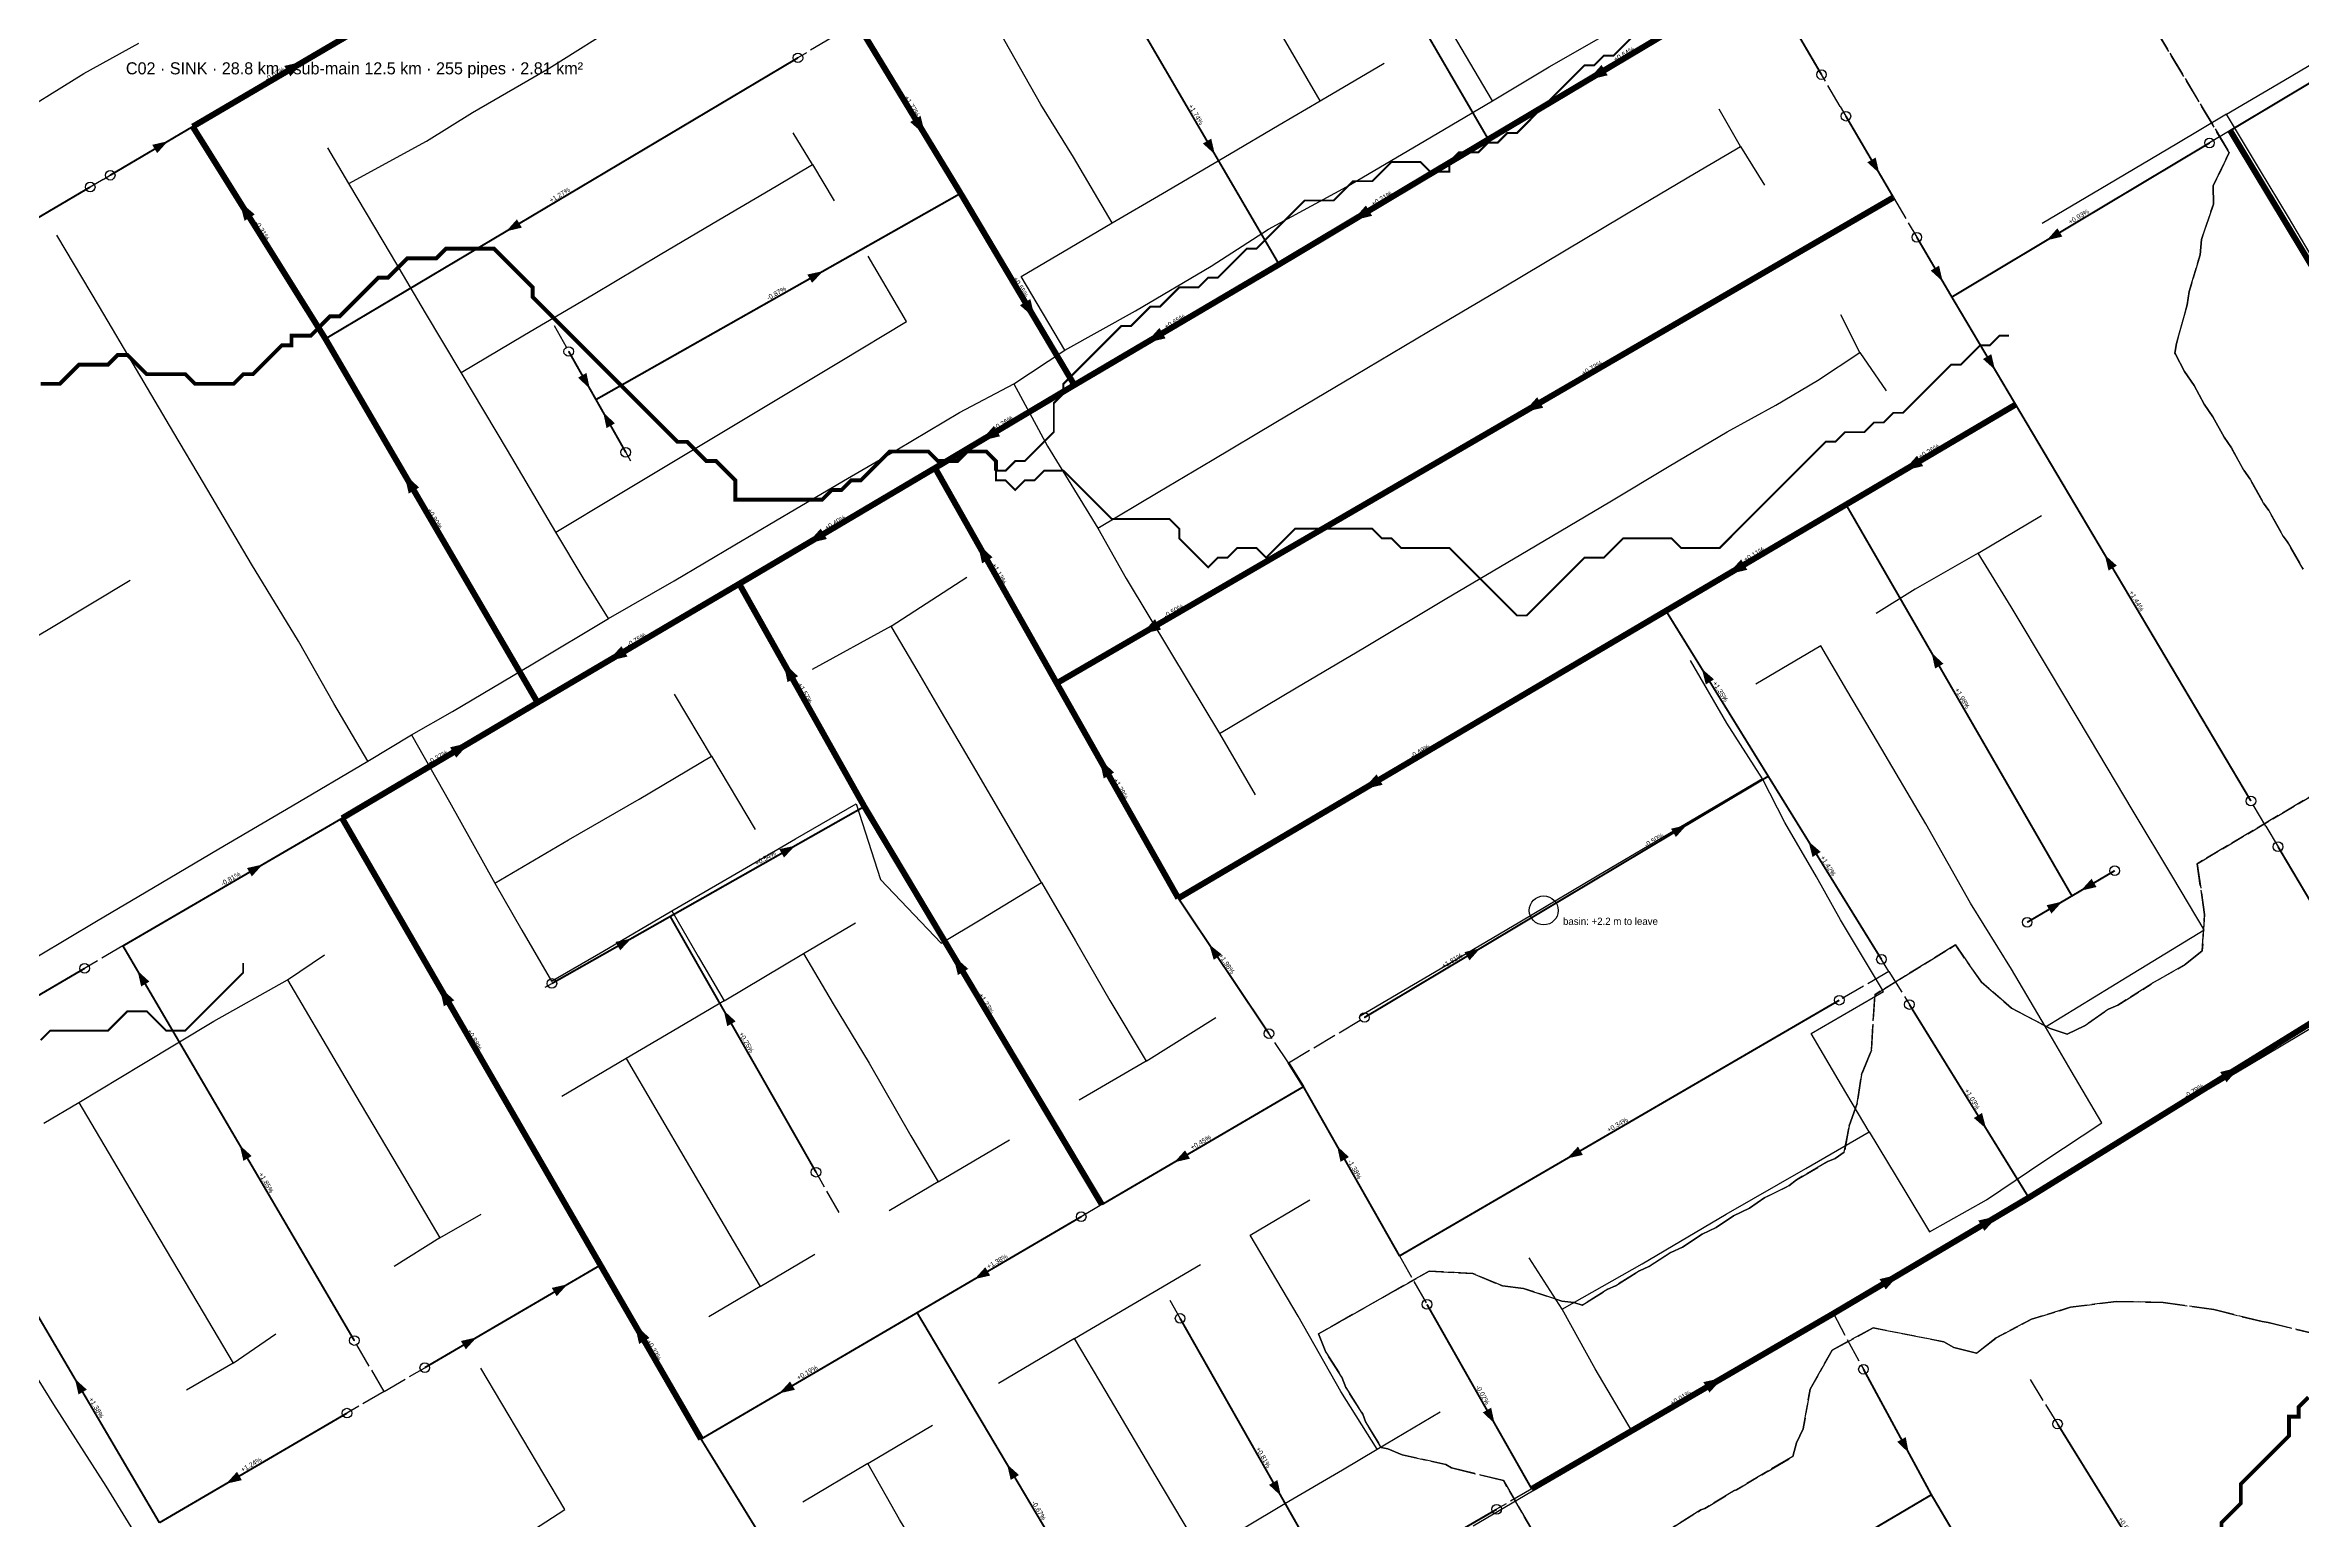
# Model space of a CAD drawing. Header units: metres. Extents: x 442821 to 452274, y 2561971 to 2571293.
# Drawn here: x 445673 to 446609, y 2566021 to 2566633 of the extents above; entities that cross this region are included whole.
import ezdxf
from ezdxf.enums import TextEntityAlignment as Align

# ---------------------------------------------------------------- set-up
doc = ezdxf.new("R2010")
doc.units = ezdxf.units.M
doc.header["$LTSCALE"] = 8
doc.linetypes.add('DASHDOT', pattern=[3.556, 2.54, -0.508, 0, -0.508])
doc.linetypes.add('DASHED', pattern=[1.524, 1.27, -0.254])
for name, color, linetype in [('A_ARROWS', 7, 'Continuous'), ('A_BASINS', 1, 'Continuous'), ('A_BRANCH', 7, 'Continuous'), ('A_BUILT_2006', 252, 'Continuous'), ('A_CATCH_LABEL', 7, 'Continuous'), ('A_CATCHMENTS', 7, 'Continuous'), ('A_DROPPED', 1, 'Continuous'), ('A_GRADIENT', 8, 'Continuous'), ('A_HEAD_GAP', 8, 'Continuous'), ('A_HEADS', 8, 'Continuous'), ('A_LATERAL', 7, 'Continuous'), ('A_STREAMS', 5, 'Continuous'), ('A_SUBMAIN', 7, 'Continuous')]:
    doc.layers.add(name, color=color, linetype=linetype)

msp = doc.modelspace()

# ---------------------------------------------------------------- linework, layer by layer
at = {"layer": 'A_ARROWS', "color": 2}
for points in [[(445780.5, 2566625.86), (445774.86, 2566619.65), (445772.33, 2566623.97)], [(446312.81, 2566618.13), (446318.4, 2566624.38), (446320.96, 2566620.08)], [(446038.12, 2566595.15), (446031.82, 2566600.69), (446036.1, 2566603.29)], [(445724.13, 2566592.78), (445719.64, 2566587.8), (445717.6, 2566591.25)], [(446158.11, 2566587.29), (446153.15, 2566591.8), (446156.61, 2566593.82)], [(446433.56, 2566579.47), (446428.6, 2566583.98), (446432.05, 2566586)], [(445753.73, 2566567.86), (445760.09, 2566562.4), (445755.85, 2566559.75)], [(445864.3, 2566555.38), (445868.78, 2566560.37), (445870.82, 2566556.93)], [(446215.15, 2566559.85), (446220.73, 2566566.1), (446223.3, 2566561.81)], [(446502.92, 2566551.65), (446507.39, 2566556.65), (446509.44, 2566553.22)], [(446459.84, 2566534.6), (446454.88, 2566539.12), (446458.33, 2566541.14)], [(445995.73, 2566538.9), (445991.14, 2566534.01), (445989.18, 2566537.49)], [(446083.57, 2566519.15), (446077.34, 2566524.75), (446081.64, 2566527.3)], [(446129.52, 2566509.13), (446135.14, 2566515.34), (446137.68, 2566511.03)], [(446481.54, 2566497.96), (446476.55, 2566502.44), (446479.99, 2566504.48)], [(445899, 2566490.12), (445894.11, 2566494.71), (445897.59, 2566496.68)], [(446286.08, 2566480.41), (446291.74, 2566486.59), (446294.25, 2566482.27)], [(445904.52, 2566480.38), (445909.41, 2566475.79), (445905.93, 2566473.82)], [(446060.93, 2566468.48), (446066.53, 2566474.72), (446069.08, 2566470.42)], [(446443.59, 2566456.15), (446449.21, 2566462.37), (446451.75, 2566458.06)], [(445822.05, 2566454.84), (445828.24, 2566449.18), (445823.92, 2566446.67)], [(445989.11, 2566425.92), (445994.72, 2566432.15), (445997.26, 2566427.84)], [(446059.84, 2566425.95), (446065.95, 2566420.22), (446061.6, 2566417.75)], [(446370.67, 2566413.15), (446376.29, 2566419.37), (446378.83, 2566415.06)], [(446527.05, 2566421.26), (446532.04, 2566416.78), (446528.6, 2566414.74)], [(446127.63, 2566388.42), (446133.3, 2566394.6), (446135.81, 2566390.27)], [(445906.46, 2566377.19), (445912.09, 2566383.4), (445914.62, 2566379.1)], [(446455.23, 2566380.67), (446460.16, 2566376.13), (446456.69, 2566374.13)], [(445979.23, 2566376.68), (445985.32, 2566370.92), (445980.96, 2566368.48)], [(446359.98, 2566374.04), (446365.05, 2566369.65), (446361.64, 2566367.54)], [(445849.22, 2566343.4), (445843.61, 2566337.17), (445841.06, 2566341.47)], [(446110.26, 2566336.75), (446116.37, 2566331.01), (446112.02, 2566328.55)], [(446219.51, 2566324.03), (446225.13, 2566330.25), (446227.67, 2566325.94)], [(446353.73, 2566309.27), (446349.26, 2566304.27), (446347.21, 2566307.71)], [(445984.09, 2566300.66), (445979.5, 2566295.77), (445977.53, 2566299.25)], [(446404.21, 2566302.5), (446409.27, 2566298.1), (446405.87, 2566296)], [(445763.42, 2566292.91), (445758.89, 2566287.96), (445756.88, 2566291.41)], [(446517.07, 2566282.02), (446521.57, 2566286.99), (446523.6, 2566283.55)], [(446509.44, 2566277.52), (446504.94, 2566272.54), (446502.91, 2566275.99)], [(445916.19, 2566262.2), (445911.6, 2566257.31), (445909.63, 2566260.79)], [(446155.75, 2566259.78), (446160.98, 2566255.58), (446157.65, 2566253.35)], [(446049.62, 2566255.2), (446055.87, 2566249.61), (446051.58, 2566247.05)], [(446268.15, 2566258.15), (446263.68, 2566253.15), (446261.63, 2566256.58)], [(445711.48, 2566248.85), (445716.44, 2566244.34), (445712.99, 2566242.32)], [(445836.64, 2566242.29), (445842.81, 2566236.61), (445838.48, 2566234.11)], [(445954.53, 2566232.41), (445959.44, 2566227.84), (445955.96, 2566225.86)], [(445753.87, 2566176.53), (445758.83, 2566172.02), (445755.38, 2566170)], [(446141.25, 2566169.42), (446145.76, 2566174.38), (446147.78, 2566170.93)], [(446208.78, 2566176.18), (446213.68, 2566171.6), (446210.2, 2566169.62)], [(446304.12, 2566171), (446308.65, 2566175.95), (446310.66, 2566172.49)], [(445889.77, 2566118.85), (445885.25, 2566113.9), (445883.24, 2566117.35)], [(446058.43, 2566120.97), (446062.95, 2566125.93), (446064.97, 2566122.48)], [(445917.58, 2566102.29), (445923.75, 2566096.61), (445919.42, 2566094.11)], [(445852.1, 2566096.85), (445847.59, 2566091.89), (445845.57, 2566095.34)], [(445685.52, 2566079.68), (445690.48, 2566075.17), (445687.03, 2566073.15)], [(445977.48, 2566073.61), (445982, 2566078.57), (445984.02, 2566075.12)], [(446071.95, 2566044.26), (446076.93, 2566039.77), (446073.49, 2566037.73)], [(445748.21, 2566036.15), (445752.73, 2566041.11), (445754.75, 2566037.65)], [(446185.48, 2566031.11), (446180.58, 2566035.69), (446184.06, 2566037.67)]]:
    msp.add_solid(points, dxfattribs=at)
at = {"layer": 'A_ARROWS', "color": 3}
for points in [[(446583.01, 2566208.92), (446577.52, 2566202.59), (446574.89, 2566206.84)], [(446477.83, 2566183.39), (446472.77, 2566187.79), (446476.17, 2566189.89)], [(446482.77, 2566147.21), (446477.16, 2566140.98), (446474.61, 2566145.28)], [(446441.83, 2566122.93), (446436.23, 2566116.7), (446433.68, 2566121)], [(446368.81, 2566080.15), (446363.16, 2566073.96), (446360.64, 2566078.29)], [(446274.08, 2566061.12), (446269.18, 2566065.7), (446272.66, 2566067.68)]]:
    msp.add_solid(points, dxfattribs=at)
at = {"layer": 'A_ARROWS', "color": 4}
msp.add_solid([(446445.8, 2566048.89), (446441, 2566053.56), (446444.52, 2566055.47)], dxfattribs=at)
at = {"layer": 'A_BASINS', "color": 1}
msp.add_circle((446294.44, 2566273.85), 6, dxfattribs=at)
at = {"layer": 'A_BRANCH', "color": 3, "const_width": 0.8}
msp.add_lwpolyline([(446765.94, 2566658.82), (446682.32, 2566658.95), (446579.03, 2566597.17)], dxfattribs=at)
at = {"layer": 'A_BRANCH', "color": 2, "const_width": 0.8}
for points in [[(445985.26, 2566627.32), (445789.39, 2566510.83)], [(445700.17, 2566578.65), (445734.37, 2566598.81)], [(446419.71, 2566603.12), (446439.43, 2566569.45)], [(446570.45, 2566592.04), (446463.63, 2566528.15)], [(446449.12, 2566552.92), (446463.63, 2566528.15)], [(446587.62, 2566319.2), (446490.08, 2566483.57)], [(446434.47, 2566253.54), (446387.53, 2566329.47)], [(446220.13, 2566229.46), (446294.44, 2566273.85)], [(445689.54, 2566249.81), (445612.26, 2566204.48)], [(445801.35, 2566095.53), (445725.59, 2566224.78)], [(446102.7, 2566146.87), (446034.68, 2566107.07)], [(445798.33, 2566065.43), (445720.56, 2566019.99)], [(446274.93, 2566025.55), (446210.03, 2565987.85)]]:
    msp.add_lwpolyline(points, dxfattribs=at)
at = {"layer": 'A_BRANCH', "color": 2, "linetype": 'DASHED', "const_width": 0.8}
msp.add_lwpolyline([(446416.98, 2566236.63), (446234.65, 2566130.6)], dxfattribs=at)
at = {"layer": 'A_BRANCH', "color": 3, "linetype": 'DASHED', "const_width": 0.8}
msp.add_lwpolyline([(446246.05, 2566110.51), (446289.47, 2566034)], dxfattribs=at)
at = {"layer": 'A_BRANCH', "color": 4, "const_width": 0.8}
msp.add_lwpolyline([(446427, 2566083.63), (446455.16, 2566031.59)], dxfattribs=at)
at = {"layer": 'A_BUILT_2006', "color": 252}
for points in [[(445882.1, 2566623.07), (445912.98, 2566642.35)], [(445689.23, 2566620.89), (445712.06, 2566633.35)], [(446086, 2566607.92), (446068.89, 2566638.26)], [(446201.73, 2566609.52), (446186.54, 2566635.67)], [(446273.24, 2566609.43), (446254.8, 2566640.57)], [(446296.76, 2566623.56), (446319.24, 2566636.51)], [(446201.73, 2566609.52), (446228.32, 2566625.15)], [(446273.24, 2566609.43), (446296.76, 2566623.56)], [(446601.2, 2566617.95), (446621.54, 2566630)], [(445656.7, 2566600.7), (445689.23, 2566620.89)], [(445850.3, 2566604.64), (445882.1, 2566623.07)], [(446577.54, 2566603.93), (446601.2, 2566617.95)], [(446099.51, 2566586.16), (446086, 2566607.92)], [(446184.71, 2566599.52), (446201.73, 2566609.52)], [(446244.94, 2566592.77), (446273.24, 2566609.43)], [(446376.03, 2566590.55), (446367.2, 2566605.98)], [(445831.24, 2566592.75), (445850.3, 2566604.64)], [(445991.35, 2566583.14), (445983.33, 2566596.19)], [(446164.13, 2566587.43), (446184.71, 2566599.52)], [(446577.54, 2566603.93), (446556.86, 2566591.68)], [(446591.19, 2566581.18), (446577.54, 2566603.93)], [(445799.09, 2566575.26), (445790.36, 2566590.03)], [(445799.09, 2566575.26), (445831.24, 2566592.75)], [(446115.55, 2566558.87), (446099.51, 2566586.16)], [(446136.34, 2566571.09), (446164.13, 2566587.43)], [(446212.71, 2566573.84), (446244.94, 2566592.77)], [(446356.96, 2566579.36), (446376.03, 2566590.55)], [(446376.03, 2566590.55), (446385.97, 2566574.48)], [(446556.86, 2566591.68), (446528.4, 2566574.81)], [(445976.21, 2566574.17), (445991.35, 2566583.14)], [(445991.35, 2566583.14), (446000.26, 2566568.09)], [(446335.24, 2566566.46), (446356.96, 2566579.36)], [(446603.15, 2566561.25), (446591.19, 2566581.18)], [(445816.81, 2566545.47), (445799.09, 2566575.26)], [(445952.44, 2566560.11), (445976.21, 2566574.17)], [(446115.55, 2566558.87), (446136.34, 2566571.09)], [(446180.33, 2566556.35), (446212.71, 2566573.84)], [(446528.4, 2566574.81), (446501.06, 2566558.61)], [(445928.15, 2566545.73), (445952.44, 2566560.11)], [(446097.94, 2566548.54), (446115.55, 2566558.87)], [(446303, 2566547.3), (446335.24, 2566566.46)], [(446612.23, 2566546.12), (446603.15, 2566561.25)], [(445695.7, 2566524.12), (445678.1, 2566553.82)], [(446077.79, 2566536.68), (446097.94, 2566548.54)], [(446156.63, 2566540.9), (446180.33, 2566556.35)], [(445830.94, 2566521.67), (445816.81, 2566545.47)], [(445900.33, 2566529.26), (445928.15, 2566545.73)], [(446030.22, 2566517.96), (446014.38, 2566545.1)], [(446125.15, 2566522.41), (446156.63, 2566540.9)], [(446277.29, 2566532.03), (446303, 2566547.3)], [(446095.96, 2566506.06), (446077.79, 2566536.68)], [(446246.7, 2566513.85), (446277.29, 2566532.03)], [(445711.09, 2566498.1), (445695.7, 2566524.12)], [(445845.63, 2566496.92), (445830.94, 2566521.67)], [(445871.89, 2566512.45), (445900.33, 2566529.26)], [(446095.96, 2566506.06), (446125.15, 2566522.41)], [(446425.52, 2566505.17), (446417.6, 2566520.77)], [(445845.63, 2566496.92), (445871.89, 2566512.45)], [(446002.76, 2566501.49), (446030.22, 2566517.96)], [(446216.03, 2566495.63), (446246.7, 2566513.85)], [(446074.76, 2566492.13), (446095.96, 2566506.06)], [(446407.91, 2566493.54), (446425.52, 2566505.17)], [(446425.52, 2566505.17), (446436.38, 2566489.27)], [(445726.61, 2566471.81), (445711.09, 2566498.1)], [(445864.8, 2566464.63), (445845.63, 2566496.92)], [(445970.95, 2566482.38), (446002.76, 2566501.49)], [(446183.36, 2566476.21), (446216.03, 2566495.63)], [(446390.7, 2566483.35), (446407.91, 2566493.54)], [(446052.21, 2566480.3), (446074.76, 2566492.13)], [(446074.76, 2566492.13), (446088.72, 2566466.34)], [(446370.46, 2566472.23), (446390.7, 2566483.35)], [(445937.77, 2566462.45), (445970.95, 2566482.38)], [(446026.31, 2566464.79), (446052.21, 2566480.3)], [(446156.93, 2566460.52), (446183.36, 2566476.21)], [(445738.79, 2566451.18), (445726.61, 2566471.81)], [(445884.89, 2566430.67), (445864.8, 2566464.63)], [(446005.83, 2566452.97), (446026.31, 2566464.79)], [(446088.72, 2566466.34), (446109.56, 2566432.37)], [(446346.49, 2566457.99), (446370.46, 2566472.23)], [(445910.2, 2566445.88), (445937.77, 2566462.45)], [(446134.56, 2566447.22), (446156.93, 2566460.52)], [(446321.79, 2566443.31), (446346.49, 2566457.99)], [(445758.8, 2566417.34), (445738.79, 2566451.18)], [(445884.89, 2566430.67), (445910.2, 2566445.88)], [(445984.34, 2566440.28), (446005.83, 2566452.97)], [(446109.56, 2566432.37), (446134.56, 2566447.22)], [(445959.15, 2566425.41), (445984.34, 2566440.28)], [(446288.04, 2566423.23), (446321.79, 2566443.31)], [(446474.58, 2566421.92), (446500.82, 2566437.6)], [(445896.17, 2566411.79), (445884.89, 2566430.67)], [(446109.56, 2566432.37), (446121.39, 2566411.45)], [(445933.94, 2566410.53), (445959.15, 2566425.41)], [(446253.52, 2566402.84), (446288.04, 2566423.23)], [(446474.58, 2566421.92), (446448.5, 2566407.06)], [(446488.18, 2566399.73), (446474.58, 2566421.92)], [(445675.18, 2566390.7), (445708.42, 2566410.71)], [(445778.25, 2566385.44), (445758.8, 2566417.34)], [(445906.69, 2566394.94), (445896.17, 2566411.79)], [(445906.69, 2566394.94), (445933.94, 2566410.53)], [(446023.98, 2566391.75), (446055.32, 2566411.99)], [(446121.39, 2566411.45), (446139.73, 2566380.86)], [(446220.11, 2566382.9), (446253.52, 2566402.84)], [(446448.5, 2566407.06), (446432.25, 2566396.93)], [(446504.08, 2566373.17), (446488.18, 2566399.73)], [(445641.96, 2566371.11), (445675.18, 2566390.7)], [(445875.39, 2566376.12), (445906.69, 2566394.94)], [(446023.98, 2566391.75), (445991.15, 2566373.79)], [(446035.12, 2566372.73), (446023.98, 2566391.75)], [(445792.85, 2566359.61), (445778.25, 2566385.44)], [(446139.73, 2566380.86), (446159.97, 2566347.16)], [(446191.85, 2566366.11), (446220.11, 2566382.9)], [(446409.33, 2566383.49), (446382.35, 2566367.69)], [(446420.09, 2566365.23), (446409.33, 2566383.49)], [(445842.02, 2566356.26), (445875.39, 2566376.12)], [(446044.78, 2566356.24), (446035.12, 2566372.73)], [(446370.37, 2566351.55), (446355.27, 2566377.45)], [(446520.65, 2566345.47), (446504.08, 2566373.17)], [(445949.39, 2566337.81), (445934.04, 2566363.5)], [(446159.97, 2566347.16), (446191.85, 2566366.11)], [(446432.79, 2566343.68), (446420.09, 2566365.23)], [(445806.92, 2566335.77), (445792.85, 2566359.61)], [(445825.06, 2566346.58), (445842.02, 2566356.26)], [(446059.01, 2566331.95), (446044.78, 2566356.24)], [(445806.92, 2566335.77), (445825.06, 2566346.58)], [(445825.06, 2566346.58), (445840.84, 2566318.93)], [(446159.97, 2566347.16), (446174.82, 2566321.71)], [(446385.09, 2566328.46), (446370.37, 2566351.55)], [(446452.89, 2566309.7), (446432.79, 2566343.68)], [(446538.87, 2566315.01), (446520.65, 2566345.47)], [(445775.56, 2566317.25), (445806.92, 2566335.77)], [(445919.4, 2566319.99), (445949.39, 2566337.81)], [(445949.39, 2566337.81), (445967.59, 2566307.33)], [(446070.44, 2566312.43), (446059.01, 2566331.95)], [(446385.09, 2566328.46), (446351.29, 2566308.5)], [(446394.45, 2566310.26), (446385.09, 2566328.46)], [(445745.26, 2566299.36), (445775.56, 2566317.25)], [(445840.84, 2566318.93), (445859.55, 2566285.09)], [(445890.21, 2566303.09), (445919.4, 2566319.99)], [(445984.26, 2566303.48), (446009.46, 2566318.06)], [(446009.46, 2566318.06), (446019.53, 2566286.7)], [(446555.27, 2566287.61), (446538.87, 2566315.01)], [(446086.28, 2566285.38), (446070.44, 2566312.43)], [(446351.29, 2566308.5), (446316.63, 2566288)], [(446407.54, 2566287.83), (446394.45, 2566310.26)], [(446471.39, 2566276.86), (446452.89, 2566309.7)], [(445718.13, 2566283.35), (445745.26, 2566299.36)], [(445859.55, 2566285.09), (445890.21, 2566303.09)], [(445962.3, 2566290.7), (445984.26, 2566303.48)], [(445932.97, 2566273.61), (445962.3, 2566290.7)], [(446019.53, 2566286.7), (446044.7, 2566260.21)], [(446316.63, 2566288), (446284.53, 2566269.01)], [(446417.42, 2566269.9), (446407.54, 2566287.83)], [(446568.3, 2566265.84), (446555.27, 2566287.61)], [(445694.44, 2566269.36), (445718.13, 2566283.35)], [(445859.55, 2566285.09), (445870.83, 2566265.69)], [(446061.46, 2566270.36), (446086.28, 2566285.38)], [(446086.28, 2566285.38), (446100.39, 2566261.28)], [(445670.42, 2566254.96), (445694.44, 2566269.36)], [(445904.41, 2566256.8), (445932.97, 2566273.61)], [(445932.97, 2566273.61), (445943.95, 2566254.76)], [(445987.55, 2566255.94), (446009.11, 2566268.75)], [(446044.7, 2566260.21), (446061.46, 2566270.36)], [(446284.53, 2566269.01), (446251.58, 2566249.46)], [(446435.27, 2566240.27), (446417.42, 2566269.9)], [(446488.32, 2566249.45), (446471.39, 2566276.86)], [(445870.83, 2566265.69), (445883.12, 2566244.57)], [(446100.39, 2566261.28), (446114.63, 2566236.48)], [(446536.34, 2566246.3), (446568.3, 2566265.84)], [(445773.67, 2566245.05), (445789.04, 2566255.39)], [(445883.12, 2566244.57), (445904.41, 2566256.8)], [(445943.95, 2566254.76), (445954.65, 2566236.38)], [(445954.65, 2566236.38), (445987.55, 2566255.94)], [(445987.55, 2566255.94), (445999.87, 2566235.06)], [(446251.58, 2566249.46), (446218.3, 2566229.95)], [(446502.41, 2566225.54), (446488.32, 2566249.45)], [(445743.18, 2566227.89), (445773.67, 2566245.05)], [(445773.67, 2566245.05), (445788.35, 2566220.18)], [(446405.28, 2566222.76), (446435.27, 2566240.27)], [(446502.41, 2566225.54), (446536.34, 2566246.3)], [(445954.65, 2566236.38), (445933.17, 2566223.72)], [(445999.87, 2566235.06), (446014.78, 2566210.46)], [(446114.63, 2566236.48), (446129.62, 2566211.38)], [(446587.2, 2566210.03), (446621.75, 2566230.52)], [(445713.27, 2566209.96), (445743.18, 2566227.89)], [(445933.17, 2566223.72), (445914.01, 2566212.47)], [(446129.62, 2566211.38), (446158.53, 2566229.42)], [(446417.88, 2566201.47), (446405.28, 2566222.76)], [(446513.07, 2566207.35), (446502.41, 2566225.54)], [(445788.35, 2566220.18), (445803.85, 2566193.93)], [(445914.01, 2566212.47), (445887.46, 2566196.71)], [(445914.01, 2566212.47), (445926.36, 2566191.48)], [(445687.1, 2566194.23), (445713.27, 2566209.96)], [(446014.78, 2566210.46), (446032.13, 2566180.36)], [(446129.62, 2566211.38), (446101.85, 2566195.17)], [(446525.86, 2566185.76), (446513.07, 2566207.35)], [(446560.4, 2566194.1), (446587.2, 2566210.03)], [(445672.7, 2566185.6), (445687.1, 2566194.23)], [(445687.1, 2566194.23), (445702.87, 2566167.6)], [(445803.85, 2566193.93), (445819.9, 2566166.75)], [(446429.33, 2566182.11), (446417.88, 2566201.47)], [(446532.62, 2566177.73), (446560.4, 2566194.1)], [(445926.36, 2566191.48), (445940.35, 2566167.68)], [(446501.84, 2566169.85), (446525.86, 2566185.76)], [(446032.13, 2566180.36), (446043.36, 2566161.32)], [(446043.36, 2566161.32), (446073.03, 2566178.77)], [(446403.17, 2566166.87), (446429.33, 2566182.11)], [(446429.33, 2566182.11), (446444.52, 2566156.92)], [(446505.43, 2566160.76), (446532.62, 2566177.73)], [(445702.87, 2566167.6), (445720.31, 2566138.15)], [(445819.9, 2566166.75), (445836.81, 2566138.1)], [(445940.35, 2566167.68), (445958.47, 2566136.86)], [(446370.14, 2566147.88), (446403.17, 2566166.87)], [(446477.96, 2566153.88), (446501.84, 2566169.85)], [(446043.36, 2566161.32), (446023.04, 2566149.37)], [(446444.52, 2566156.92), (446454.4, 2566140.54)], [(446472.2, 2566141.1), (446505.43, 2566160.76)], [(445836.81, 2566138.1), (445853.93, 2566147.92)], [(446172.75, 2566139.19), (446197.54, 2566153.8)], [(446335.26, 2566127.3), (446370.14, 2566147.88)], [(446454.4, 2566140.54), (446477.96, 2566153.88)], [(445720.31, 2566138.15), (445736.44, 2566110.92)], [(445836.81, 2566138.1), (445817.88, 2566126.25)], [(445958.47, 2566136.86), (445969.6, 2566117.95)], [(446192.65, 2566105.62), (446172.75, 2566139.19)], [(446438.14, 2566120.94), (446472.2, 2566141.1)], [(445969.6, 2566117.95), (445992.26, 2566131.27)], [(446302.14, 2566108.56), (446288.4, 2566129.83)], [(446123.76, 2566110.36), (446152.17, 2566127.06)], [(446302.14, 2566108.56), (446335.26, 2566127.3)], [(446414.02, 2566106.8), (446438.14, 2566120.94)], [(445736.44, 2566110.92), (445751.14, 2566086.1)], [(445969.6, 2566117.95), (445948.28, 2566105.41)], [(446099.99, 2566096.31), (446123.76, 2566110.36)], [(445655.89, 2566102.44), (445676.61, 2566069.04)], [(446210.27, 2566074.38), (446192.65, 2566105.62)], [(446315.76, 2566083.73), (446302.14, 2566108.56)], [(446390.38, 2566092.82), (446414.02, 2566106.8)], [(445751.14, 2566086.1), (445768.89, 2566098.37)], [(446099.99, 2566096.31), (446068.45, 2566077.72)], [(446113.09, 2566074.21), (446099.99, 2566096.31)], [(446361.7, 2566075.8), (446390.38, 2566092.82)], [(445751.14, 2566086.1), (445731.86, 2566074.91)], [(445871.2, 2566054.76), (445853.76, 2566084.06)], [(446331.18, 2566057.75), (446315.76, 2566083.73)], [(446133.31, 2566039.9), (446113.09, 2566074.21)], [(446225.35, 2566050.44), (446210.27, 2566074.38)], [(446331.18, 2566057.75), (446361.7, 2566075.8)], [(445676.61, 2566069.04), (445698.38, 2566035.12)], [(446225.35, 2566050.44), (446251.57, 2566065.98)], [(445888.62, 2566025.5), (445871.2, 2566054.76)], [(446014.2, 2566044.5), (446041.06, 2566060.49)], [(446297.55, 2566037.75), (446331.18, 2566057.75)], [(446014.2, 2566044.5), (445987.34, 2566028.52)], [(446027.35, 2566021.28), (446014.2, 2566044.5)], [(446210.98, 2566041.93), (446225.35, 2566050.44)], [(445698.38, 2566035.12), (445716.87, 2566005.02)], [(446152.7, 2566007.38), (446133.31, 2566039.9)], [(446187.08, 2566027.94), (446210.98, 2566041.93)], [(446265.21, 2566018.73), (446297.55, 2566037.75)], [(445865.41, 2566010.42), (445888.62, 2566025.5)], [(446152.7, 2566007.38), (446187.08, 2566027.94)], [(446046.93, 2565989.28), (446027.35, 2566021.28)]]:
    msp.add_lwpolyline(points, dxfattribs=at)
at = {"layer": 'A_CATCHMENTS', "color": 2, "linetype": 'DASHED'}
for points in [[(446535.27, 2566660.6), (446578.62, 2566588.13), (446572.02, 2566574.25), (446572.08, 2566566.6), (446567.16, 2566552.07), (446566.57, 2566545.7), (446561.98, 2566530.42), (446561.24, 2566524.9), (446556.72, 2566508.9), (446556.09, 2566504.87), (446556.41, 2566504.4), (446560.11, 2566497.34), (446564.14, 2566491.47), (446568.29, 2566483.68), (446571.86, 2566478.53), (446576.47, 2566470.01), (446579.58, 2566465.6), (446584.66, 2566456.35), (446587.29, 2566452.66), (446592.85, 2566442.69), (446595, 2566439.71), (446601.05, 2566429.03), (446602.71, 2566426.77), (446609.25, 2566415.38)], [(446651.41, 2566344.26), (446565.32, 2566293.18), (446568.41, 2566272.14), (446567.44, 2566257.12), (446560.43, 2566251.41), (446546.73, 2566243.65), (446546.28, 2566243.25), (446532.46, 2566234.59), (446528.56, 2566232.98), (446518.61, 2566225.98), (446511.46, 2566222.56), (446504.45, 2566224.83), (446488.42, 2566233.36), (446475.9, 2566244.07), (446465.1, 2566259.54), (446431.7, 2566238.89), (446430.27, 2566215.86), (446426.19, 2566205.8), (446424.38, 2566193.78), (446421.1, 2566184.59), (446419.04, 2566173.56), (446415.28, 2566171.02), (446412.28, 2566169.78), (446399.26, 2566162.2), (446396.05, 2566159.7), (446386.16, 2566154.77), (446379.79, 2566150.43), (446373.14, 2566147.19), (446365.89, 2566142.36), (446360.12, 2566139.61), (446351.99, 2566134.29), (446347.1, 2566132.02), (446338.09, 2566126.23), (446334.1, 2566124.42), (446324.18, 2566118.18), (446321.09, 2566116.81), (446310.41, 2566110.23), (446306.91, 2566111.24), (446302.01, 2566111.92), (446286.05, 2566117.14), (446277.36, 2566118.16), (446265.05, 2566123.28), (446247.01, 2566124.33), (446201.03, 2566098.24), (446204.11, 2566090.7), (446210.74, 2566080.35), (446212.43, 2566076.11), (446219.39, 2566065.03), (446220.75, 2566061.53), (446227.09, 2566051.24), (446229.76, 2566050.69), (446235.78, 2566048.12), (446253.91, 2566044.17), (446256.26, 2566042.75), (446277.74, 2566037.46), (446303.71, 2565992.76)]]:
    msp.add_lwpolyline(points, dxfattribs=at)
at = {"layer": 'A_CATCHMENTS', "color": 3, "linetype": 'DASHED'}
for points in [[(446609.25, 2566415.38), (446602.71, 2566426.77), (446601.05, 2566429.03), (446595, 2566439.71), (446592.85, 2566442.69), (446587.29, 2566452.66), (446584.66, 2566456.35), (446579.58, 2566465.6), (446576.47, 2566470.01), (446571.86, 2566478.53), (446568.29, 2566483.68), (446564.14, 2566491.47), (446560.11, 2566497.34), (446556.41, 2566504.4), (446556.09, 2566504.87), (446556.72, 2566508.9), (446561.24, 2566524.9), (446561.98, 2566530.42), (446566.57, 2566545.7), (446567.16, 2566552.07), (446572.08, 2566566.6), (446572.02, 2566574.25), (446578.62, 2566588.13), (446535.27, 2566660.6)], [(446303.71, 2565992.76), (446277.74, 2566037.46), (446256.26, 2566042.75), (446253.91, 2566044.17), (446235.78, 2566048.12), (446235.78, 2566048.12), (446229.76, 2566050.69), (446227.09, 2566051.24), (446220.75, 2566061.53), (446219.39, 2566065.03), (446212.43, 2566076.11), (446210.74, 2566080.35), (446204.11, 2566090.7), (446201.03, 2566098.24), (446247.01, 2566124.33), (446265.05, 2566123.28), (446277.36, 2566118.16), (446286.05, 2566117.14), (446302.01, 2566111.92), (446306.91, 2566111.24), (446310.41, 2566110.23), (446321.09, 2566116.81), (446324.18, 2566118.18), (446334.1, 2566124.42), (446338.09, 2566126.23), (446347.1, 2566132.02), (446351.99, 2566134.29), (446360.12, 2566139.61), (446365.89, 2566142.36), (446373.14, 2566147.19), (446379.79, 2566150.43), (446386.16, 2566154.77), (446396.05, 2566159.7), (446399.26, 2566162.2), (446412.28, 2566169.78), (446415.28, 2566171.02), (446419.04, 2566173.56), (446421.1, 2566184.59), (446424.38, 2566193.78), (446426.19, 2566205.8), (446430.27, 2566215.86), (446431.7, 2566238.89), (446465.1, 2566259.54), (446475.9, 2566244.07), (446488.42, 2566233.36), (446504.45, 2566224.83), (446511.46, 2566222.56), (446518.61, 2566225.98), (446528.56, 2566232.98), (446532.46, 2566234.59), (446546.28, 2566243.25), (446546.73, 2566243.65), (446560.43, 2566251.41), (446567.44, 2566257.12), (446568.41, 2566272.14), (446565.32, 2566293.18), (446651.41, 2566344.26)], [(446615.98, 2566097.85), (446594.72, 2566103), (446592.31, 2566103.37), (446572.22, 2566108.36), (446551.18, 2566111.35), (446531.77, 2566111.72), (446512.88, 2566109.32), (446496.62, 2566104.34), (446481.96, 2566096.66), (446473.91, 2566090.24), (446464.49, 2566092.7), (446460.34, 2566095.04), (446431.03, 2566100.74), (446414.04, 2566091.54), (446404.85, 2566075.38), (446402.01, 2566058.89), (446399.19, 2566053.13), (446397.73, 2566047.39), (446387.43, 2566041.42), (446387.42, 2566041.42), (446374.32, 2566033.65), (446373.51, 2566033.35), (446361.21, 2566025.89), (446359.62, 2566025.28), (446348.09, 2566018.14)]]:
    msp.add_lwpolyline(points, dxfattribs=at)
at = {"layer": 'A_CATCHMENTS', "color": 4, "linetype": 'DASHED'}
msp.add_lwpolyline([(446348.09, 2566018.14), (446359.62, 2566025.28), (446361.21, 2566025.89), (446373.51, 2566033.35), (446374.32, 2566033.65), (446387.42, 2566041.42), (446387.43, 2566041.42), (446397.73, 2566047.39), (446399.19, 2566053.13), (446402.01, 2566058.89), (446404.85, 2566075.38), (446414.04, 2566091.54), (446431.03, 2566100.74), (446460.34, 2566095.04), (446464.49, 2566092.7), (446473.91, 2566090.24), (446481.96, 2566096.66), (446496.62, 2566104.34), (446512.88, 2566109.32), (446531.77, 2566111.72), (446551.18, 2566111.35), (446572.22, 2566108.36), (446592.31, 2566103.37), (446594.72, 2566103), (446615.98, 2566097.85)], dxfattribs=at)
at = {"layer": 'A_DROPPED', "color": 1, "const_width": 1}
msp.add_lwpolyline([(446188.64, 2566210.66), (446194.83, 2566200.76)], dxfattribs=at)
at = {"layer": 'A_HEAD_GAP', "color": 8, "linetype": 'DASHED'}
for points in [[(446009.72, 2566641.87), (445985.26, 2566627.32)], [(446417.38, 2566607.09), (446409.6, 2566620.38)], [(446417.38, 2566607.09), (446419.71, 2566603.12)], [(446579.03, 2566597.17), (446570.45, 2566592.04)], [(445697.19, 2566576.9), (445691.87, 2566573.76)], [(445697.19, 2566576.9), (445700.17, 2566578.65)], [(446439.43, 2566569.45), (446449.12, 2566552.92)], [(445884.16, 2566516.37), (445890.27, 2566505.57)], [(445916, 2566460.08), (445913.9, 2566463.79)], [(446593.78, 2566308.83), (446587.62, 2566319.2)], [(446593.78, 2566308.83), (446598.85, 2566300.28)], [(445705.45, 2566259.14), (445689.54, 2566249.81)], [(446437.53, 2566248.59), (446434.47, 2566253.54)], [(445880.51, 2566242), (445883.26, 2566243.56)], [(446437.53, 2566248.59), (446416.98, 2566236.63)], [(446437.53, 2566248.59), (446446.04, 2566234.83)], [(446188.64, 2566210.66), (446180.52, 2566222.79)], [(446188.64, 2566210.66), (446220.13, 2566229.46)], [(446002.32, 2566148.59), (445992.78, 2566165.32)], [(446111.28, 2566151.89), (446102.7, 2566146.87)], [(446234.65, 2566130.6), (446246.05, 2566110.51)], [(446139.4, 2566112.3), (446143.71, 2566104.7)], [(446414.51, 2566106.72), (446427, 2566083.63)], [(445813.72, 2566074.42), (445801.35, 2566095.53)], [(445813.72, 2566074.42), (445830.58, 2566084.27)], [(445813.72, 2566074.42), (445798.33, 2566065.43)], [(446496.07, 2566079.37), (446507.45, 2566060.97)], [(446289.47, 2566034), (446274.93, 2566025.55)]]:
    msp.add_lwpolyline(points, dxfattribs=at)
at = {"layer": 'A_HEADS', "color": 2}
for centre in [(445985.26, 2566627.32), (446409.6, 2566620.38), (446419.71, 2566603.12), (446570.45, 2566592.04), (445700.17, 2566578.65), (445691.87, 2566573.76), (446449.12, 2566552.92), (445890.27, 2566505.57), (445913.9, 2566463.79), (446587.62, 2566319.2), (446531.17, 2566290.33), (446494.86, 2566268.92), (445689.54, 2566249.81), (446434.47, 2566253.54), (445883.26, 2566243.56), (446220.13, 2566229.46), (446416.98, 2566236.63), (446180.52, 2566222.79), (445992.78, 2566165.32), (446102.7, 2566146.87), (446143.71, 2566104.7), (445801.35, 2566095.53), (445830.58, 2566084.27), (445798.33, 2566065.43), (446274.93, 2566025.55)]:
    msp.add_circle(centre, 2, dxfattribs=at)
at = {"layer": 'A_HEADS', "color": 3}
for centre in [(446598.85, 2566300.28), (446446.04, 2566234.83), (446246.05, 2566110.51)]:
    msp.add_circle(centre, 2, dxfattribs=at)
at = {"layer": 'A_HEADS', "color": 4}
for centre in [(446427, 2566083.63), (446507.45, 2566060.97)]:
    msp.add_circle(centre, 2, dxfattribs=at)
at = {"layer": 'A_LATERAL', "color": 2, "const_width": 0.8}
for points in [[(446200.46, 2566715.52), (446271.48, 2566593.52)], [(446113.11, 2566664.33), (446184.74, 2566541.68)], [(446409.6, 2566620.38), (446385.54, 2566661.45)], [(445691.87, 2566573.76), (445635.23, 2566540.38)], [(445913.9, 2566463.79), (445901.55, 2566485.63)], [(446513.42, 2566279.86), (446419.77, 2566442.1)], [(446387.53, 2566329.47), (446345.12, 2566398.08)], [(445932.33, 2566271.35), (446012.79, 2566316.92)], [(446180.52, 2566222.79), (446142.95, 2566278.9)], [(445860.69, 2566101.87), (445903.4, 2566126.81)], [(445720.56, 2566019.99), (445665.53, 2566113.72)], [(446143.71, 2566104.7), (446210.03, 2565987.85)]]:
    msp.add_lwpolyline(points, dxfattribs=at)
at = {"layer": 'A_LATERAL', "color": 2, "linetype": 'DASHDOT', "const_width": 0.8}
for points in [[(445901.55, 2566485.63), (446052.72, 2566571.13)], [(446294.44, 2566273.85), (446387.53, 2566329.47)], [(445705.45, 2566259.14), (445796.3, 2566312.06)], [(446494.86, 2566268.92), (446513.42, 2566279.86)], [(445883.26, 2566243.56), (445932.33, 2566271.35)], [(445725.59, 2566224.78), (445705.45, 2566259.14)], [(446234.65, 2566130.6), (446194.83, 2566200.76)], [(445830.58, 2566084.27), (445860.69, 2566101.87)], [(446132.96, 2565941.43), (446034.68, 2566107.07)], [(446014.78, 2565941.52), (445945.11, 2566054.67)]]:
    msp.add_lwpolyline(points, dxfattribs=at)
at = {"layer": 'A_LATERAL', "color": 2, "linetype": 'DASHED', "const_width": 0.8}
for points in [[(446463.63, 2566528.15), (446490.08, 2566483.57)], [(445890.27, 2566505.57), (445901.55, 2566485.63)], [(446531.17, 2566290.33), (446513.42, 2566279.86)], [(445992.78, 2566165.32), (445932.33, 2566271.35)], [(446194.83, 2566200.76), (446111.28, 2566151.89)], [(446034.68, 2566107.07), (445945.11, 2566054.67)]]:
    msp.add_lwpolyline(points, dxfattribs=at)
at = {"layer": 'A_LATERAL', "color": 3, "const_width": 0.8}
for points in [[(446598.85, 2566300.28), (446634.24, 2566240.63)], [(446446.04, 2566234.83), (446495.52, 2566154.78)]]:
    msp.add_lwpolyline(points, dxfattribs=at)
at = {"layer": 'A_LATERAL', "color": 4, "const_width": 0.8}
for points in [[(446507.45, 2566060.97), (446561.53, 2565973.51)], [(446284.61, 2565930.88), (446455.16, 2566031.59)]]:
    msp.add_lwpolyline(points, dxfattribs=at)
at = {"layer": 'A_LATERAL', "color": 4, "linetype": 'DASHED', "const_width": 0.8}
msp.add_lwpolyline([(446455.16, 2566031.59), (446496.33, 2565961.83), (446503.34, 2565910.08)], dxfattribs=at)
at = {"layer": 'A_STREAMS', "color": 5}
for points, const_width in [([(446331.38, 2566636.2), (446327.38, 2566632.2), (446323.38, 2566628.19), (446319.38, 2566628.19), (446315.38, 2566624.19), (446311.38, 2566624.19), (446307.38, 2566620.19), (446303.38, 2566616.19), (446299.38, 2566612.19), (446295.38, 2566608.19), (446291.38, 2566604.19), (446287.38, 2566600.18), (446283.38, 2566596.18), (446279.38, 2566596.18), (446275.38, 2566592.18), (446271.38, 2566592.18), (446267.37, 2566588.18), (446263.37, 2566588.18), (446259.37, 2566588.18), (446255.37, 2566584.18), (446255.37, 2566580.18), (446251.37, 2566580.18), (446247.37, 2566580.18), (446243.37, 2566584.18), (446239.37, 2566584.18), (446235.37, 2566584.18), (446231.37, 2566584.18), (446227.37, 2566580.18), (446223.37, 2566576.18), (446219.37, 2566576.18), (446215.37, 2566576.18), (446211.37, 2566572.17), (446207.37, 2566568.17), (446203.37, 2566568.17), (446199.37, 2566568.17), (446195.36, 2566568.17), (446191.36, 2566564.17), (446187.36, 2566560.17), (446183.36, 2566556.17), (446179.36, 2566552.17), (446175.36, 2566548.17), (446171.36, 2566548.17), (446167.36, 2566544.16), (446163.36, 2566540.16), (446159.36, 2566536.16), (446155.36, 2566536.16), (446151.36, 2566532.16), (446147.36, 2566532.16), (446143.36, 2566532.16), (446139.36, 2566528.16), (446135.36, 2566524.16), (446131.36, 2566524.16), (446127.36, 2566520.16), (446123.35, 2566516.15), (446119.35, 2566516.15), (446115.35, 2566512.15), (446111.35, 2566508.15), (446107.35, 2566504.15), (446103.35, 2566500.15), (446099.35, 2566496.15), (446095.35, 2566492.15), (446095.35, 2566488.14), (446091.35, 2566484.14), (446091.35, 2566480.14), (446091.35, 2566476.14), (446091.35, 2566472.14), (446087.35, 2566468.14), (446083.35, 2566464.14), (446079.35, 2566460.14), (446075.35, 2566460.14), (446071.35, 2566456.13), (446067.35, 2566456.13)], 0.8), ([(446067.35, 2566456.13), (446067.35, 2566460.14), (446063.35, 2566464.14), (446059.35, 2566464.14), (446055.35, 2566464.14), (446051.34, 2566460.14), (446047.34, 2566460.14), (446043.34, 2566460.14), (446039.34, 2566464.14), (446035.34, 2566464.14), (446031.34, 2566464.14), (446027.34, 2566464.14), (446023.34, 2566464.14), (446019.34, 2566460.14), (446015.34, 2566456.13), (446011.34, 2566452.13), (446007.34, 2566452.13), (446003.34, 2566448.13), (445999.34, 2566448.13), (445995.34, 2566444.13), (445991.34, 2566444.13), (445987.34, 2566444.13), (445983.34, 2566444.13), (445979.33, 2566444.13), (445975.33, 2566444.13), (445971.33, 2566444.13), (445967.33, 2566444.13), (445963.33, 2566444.13), (445959.33, 2566444.13), (445959.33, 2566448.13), (445959.33, 2566452.13), (445955.33, 2566456.13), (445951.33, 2566460.14), (445947.33, 2566460.14), (445943.33, 2566464.14), (445939.33, 2566468.14), (445935.33, 2566468.14), (445931.33, 2566472.14), (445927.33, 2566476.14), (445923.33, 2566480.14), (445919.33, 2566484.14), (445915.33, 2566488.14), (445911.33, 2566492.15), (445907.32, 2566496.15), (445903.32, 2566500.15), (445899.32, 2566504.15), (445895.32, 2566508.15), (445891.32, 2566512.15), (445887.32, 2566516.15), (445883.32, 2566520.16), (445879.32, 2566524.16), (445875.32, 2566528.16), (445875.32, 2566532.16), (445871.32, 2566536.16), (445867.32, 2566540.16), (445863.32, 2566544.16), (445859.32, 2566548.17), (445855.32, 2566548.17), (445851.32, 2566548.17), (445847.32, 2566548.17), (445843.32, 2566548.17), (445839.32, 2566548.17), (445835.32, 2566544.16), (445831.31, 2566544.16), (445827.31, 2566544.16), (445823.31, 2566544.16), (445819.31, 2566540.16), (445815.31, 2566536.16), (445811.31, 2566536.16), (445807.31, 2566532.16), (445803.31, 2566528.16), (445799.31, 2566524.16), (445795.31, 2566520.16), (445791.31, 2566520.16), (445787.31, 2566516.15), (445783.31, 2566512.15), (445779.31, 2566512.15), (445775.31, 2566512.15), (445775.31, 2566508.15), (445771.31, 2566508.15), (445767.31, 2566504.15), (445763.31, 2566500.15), (445759.3, 2566496.15), (445755.3, 2566496.15), (445751.3, 2566492.15), (445747.3, 2566492.15), (445743.3, 2566492.15), (445739.3, 2566492.15), (445735.3, 2566492.15), (445731.3, 2566496.15), (445727.3, 2566496.15), (445723.3, 2566496.15), (445719.3, 2566496.15), (445715.3, 2566496.15), (445711.3, 2566500.15), (445707.3, 2566504.15), (445703.3, 2566504.15), (445699.3, 2566500.15), (445695.3, 2566500.15), (445691.3, 2566500.15), (445687.29, 2566500.15), (445683.29, 2566496.15), (445679.29, 2566492.15), (445675.29, 2566492.15), (445671.29, 2566492.15)], 1.6), ([(446487.4, 2566512.15), (446483.4, 2566512.15), (446479.4, 2566508.15), (446475.4, 2566508.15), (446471.4, 2566504.15), (446467.4, 2566500.15), (446463.4, 2566500.15), (446459.4, 2566496.15), (446455.4, 2566492.15), (446451.4, 2566488.14), (446447.4, 2566484.14), (446443.4, 2566480.14), (446439.4, 2566480.14), (446435.4, 2566476.14), (446431.4, 2566476.14), (446427.4, 2566472.14), (446423.4, 2566472.14), (446419.4, 2566472.14), (446415.4, 2566468.14), (446411.39, 2566468.14), (446407.39, 2566464.14), (446403.39, 2566460.14), (446399.39, 2566456.13), (446395.39, 2566452.13), (446391.39, 2566448.13), (446387.39, 2566444.13), (446383.39, 2566440.13), (446379.39, 2566436.13), (446375.39, 2566432.13), (446371.39, 2566428.12), (446367.39, 2566424.12), (446363.39, 2566424.12), (446359.39, 2566424.12), (446355.39, 2566424.12), (446351.39, 2566424.12), (446347.39, 2566428.12), (446343.39, 2566428.12), (446339.38, 2566428.12), (446335.38, 2566428.12), (446331.38, 2566428.12), (446327.38, 2566428.12), (446323.38, 2566424.12), (446319.38, 2566420.12), (446315.38, 2566420.12), (446311.38, 2566420.12), (446307.38, 2566416.12), (446303.38, 2566412.12), (446299.38, 2566408.12), (446295.38, 2566404.12), (446291.38, 2566400.11), (446287.38, 2566396.11), (446283.38, 2566396.11), (446279.38, 2566400.11), (446275.38, 2566404.12), (446271.38, 2566408.12), (446267.37, 2566412.12), (446263.37, 2566416.12), (446259.37, 2566420.12), (446255.37, 2566424.12), (446251.37, 2566424.12), (446247.37, 2566424.12), (446243.37, 2566424.12), (446239.37, 2566424.12), (446235.37, 2566424.12), (446231.37, 2566428.12), (446227.37, 2566428.12), (446223.37, 2566432.13), (446219.37, 2566432.13), (446215.37, 2566432.13), (446211.37, 2566432.13), (446207.37, 2566432.13), (446203.37, 2566432.13), (446199.37, 2566432.13), (446195.36, 2566432.13), (446191.36, 2566432.13), (446187.36, 2566428.12), (446183.36, 2566424.12), (446179.36, 2566420.12), (446175.36, 2566424.12), (446171.36, 2566424.12), (446167.36, 2566424.12), (446163.36, 2566420.12), (446159.36, 2566420.12), (446155.36, 2566416.12), (446151.36, 2566420.12), (446147.36, 2566424.12), (446143.36, 2566428.12), (446143.36, 2566432.13), (446139.36, 2566436.13), (446135.36, 2566436.13), (446131.36, 2566436.13), (446127.36, 2566436.13), (446123.35, 2566436.13), (446119.35, 2566436.13), (446115.35, 2566436.13), (446111.35, 2566440.13), (446107.35, 2566444.13), (446103.35, 2566448.13), (446099.35, 2566452.13), (446095.35, 2566456.13), (446091.35, 2566456.13), (446087.35, 2566456.13), (446083.35, 2566452.13), (446079.35, 2566452.13), (446075.35, 2566448.13), (446071.35, 2566452.13), (446067.35, 2566452.13), (446067.35, 2566456.13)], 0.8), ([(445755.3, 2566252.06), (445755.3, 2566248.06), (445751.3, 2566244.06), (445747.3, 2566240.06), (445743.3, 2566236.06), (445739.3, 2566232.06), (445735.3, 2566228.05), (445731.3, 2566224.05), (445727.3, 2566224.05), (445723.3, 2566224.05), (445719.3, 2566228.05), (445715.3, 2566232.06), (445711.3, 2566232.06), (445707.3, 2566232.06), (445703.3, 2566228.05), (445699.3, 2566224.05), (445695.3, 2566224.05), (445691.3, 2566224.05), (445687.29, 2566224.05), (445683.29, 2566224.05), (445679.29, 2566224.05), (445675.29, 2566224.05), (445671.29, 2566220.05)], 0.8), ([(446611.42, 2566072), (446607.42, 2566068), (446607.42, 2566064), (446603.42, 2566064), (446603.42, 2566060), (446603.42, 2566055.99), (446599.42, 2566051.99), (446595.42, 2566047.99), (446591.42, 2566043.99), (446587.42, 2566039.99), (446583.42, 2566035.99), (446583.42, 2566031.99), (446583.42, 2566027.98), (446579.42, 2566023.98), (446575.42, 2566019.98), (446575.42, 2566015.98)], 1.6)]:
    msp.add_lwpolyline(points, dxfattribs=dict(at, const_width=const_width))
at = {"layer": 'A_SUBMAIN', "color": 2, "const_width": 2.5}
for points in [[(446385.54, 2566661.45), (446271.48, 2566593.52)], [(446009.72, 2566641.87), (446052.72, 2566571.13)], [(446052.72, 2566571.13), (446099.88, 2566491.66)], [(446439.43, 2566569.45), (446191.06, 2566425.24)], [(446184.74, 2566541.68), (446099.88, 2566491.66)], [(445877.33, 2566360.05), (445789.39, 2566510.83)], [(446092.56, 2566368.05), (446042.12, 2566457.29)], [(446012.79, 2566316.92), (445960.93, 2566409.25)], [(446142.95, 2566278.9), (446092.56, 2566368.05)], [(446111.28, 2566151.89), (446012.79, 2566316.92)], [(445903.4, 2566126.81), (445796.3, 2566312.06)]]:
    msp.add_lwpolyline(points, dxfattribs=at)
at = {"layer": 'A_SUBMAIN', "color": 2, "linetype": 'DASHED', "const_width": 2.5}
for points in [[(445734.37, 2566598.81), (445804.06, 2566639.67)], [(446271.48, 2566593.52), (446184.74, 2566541.68)], [(446099.88, 2566491.66), (446042.12, 2566457.29)], [(446490.08, 2566483.57), (446419.77, 2566442.1)], [(446042.12, 2566457.29), (445960.93, 2566409.25)], [(446419.77, 2566442.1), (446345.12, 2566398.08)], [(445945.11, 2566054.67), (445903.4, 2566126.81)]]:
    msp.add_lwpolyline(points, dxfattribs=at)
at = {"layer": 'A_SUBMAIN', "color": 2, "linetype": 'DASHDOT', "const_width": 2.5}
for points in [[(445789.39, 2566510.83), (445734.37, 2566598.81)], [(446191.06, 2566425.24), (446092.56, 2566368.05)], [(445960.93, 2566409.25), (445877.33, 2566360.05)], [(446345.12, 2566398.08), (446142.95, 2566278.9)], [(445796.3, 2566312.06), (445877.33, 2566360.05)]]:
    msp.add_lwpolyline(points, dxfattribs=at)
at = {"layer": 'A_SUBMAIN', "color": 3, "linetype": 'DASHDOT', "const_width": 2.5}
for points in [[(446579.03, 2566597.17), (446750.05, 2566313.27)], [(446495.52, 2566154.78), (446634.24, 2566240.63)], [(446452.88, 2566129.49), (446495.52, 2566154.78)]]:
    msp.add_lwpolyline(points, dxfattribs=at)
at = {"layer": 'A_SUBMAIN', "color": 3, "const_width": 2.5}
msp.add_lwpolyline([(446414.51, 2566106.72), (446452.88, 2566129.49)], dxfattribs=at)
at = {"layer": 'A_SUBMAIN', "color": 3, "linetype": 'DASHED', "const_width": 2.5}
msp.add_lwpolyline([(446289.47, 2566034), (446414.51, 2566106.72)], dxfattribs=at)

# ---------------------------------------------------------------- texts
at = {"layer": 'A_BASINS', "color": 1}
msp.add_text('basin: +2.2 m to leave', height=3, dxfattribs=at).set_placement((446302.44, 2566267.85))
at = {"layer": 'A_CATCH_LABEL', "color": 2}
msp.add_text('C02 · SINK · 28.8 km · sub-main 12.5 km · 255 pipes · 2.81 km²', height=5, dxfattribs=at).set_placement((445801.43, 2566622.97), align=Align.MIDDLE_CENTER)
at = {"layer": 'A_GRADIENT', "color": 2}
for s, rotation, p in [('+0.64%', 30.77379, (446328.51, 2566627.49)), ('-0.02%', 30.38253, (445769.22, 2566619.24)), ('+1.77%', -58.70915, (446031.22, 2566606.5)), ('+1.74%', -59.71642, (446148.93, 2566603.01)), ('+1.27%', 30.74188, (445887.32, 2566569.08)), ('+0.21%', 30.86886, (446228.11, 2566567.6)), ('-0.31%', 302.02073, (445761.88, 2566554.82)), ('+0.93%', 30.88417, (446517.04, 2566560.09)), ('-0.87%', 29.49178, (445977.13, 2566528.38)), ('+0.55%', -59.3114, (446076.3, 2566531.39)), ('+0.65%', 30.5164, (446142.31, 2566516.67)), ('+0.73%', 30.14028, (446315.24, 2566497.35)), ('+0.36%', 30.74975, (446071, 2566474.47)), ('+0.26%', 30.52844, (446454.92, 2566462.84)), ('+0.80%', 300.2515, (445833.36, 2566435.44)), ('+0.40%', 30.61498, (446001.53, 2566433.27)), ('+0.11%', 30.52844, (446382.44, 2566420.09)), ('+1.13%', 299.47631, (446067.34, 2566412.67)), ('-0.50%', 30.14028, (446141.81, 2566396.65)), ('+1.44%', 300.68589, (446538.85, 2566401.38)), ('-0.75%', 30.47688, (445919.13, 2566384.65)), ('+1.57%', 299.31833, (445986.86, 2566363.08)), ('+1.35%', 301.72401, (446366.33, 2566363.77)), ('+1.98%', 299.99476, (446466.59, 2566360.98)), ('-0.49%', 30.5203, (446244.03, 2566338.49)), ('-0.32%', 30.63709, (445836.81, 2566336.05)), ('+1.29%', 299.47631, (446117.76, 2566323.48)), ('-0.50%', 30.85277, (446340.98, 2566301.66)), ('+0.54%', 29.52706, (445972.56, 2566294.13)), ('+1.42%', 301.72401, (446411, 2566291.5)), ('-0.81%', 30.21611, (445750.87, 2566285.6)), ('+1.98%', 303.80133, (446161.73, 2566250.85)), ('+1.81%', 30.85277, (446257.28, 2566251.66)), ('+1.23%', 300.83101, (446062.04, 2566234.4)), ('+0.88%', 300.03426, (445849.85, 2566219.44)), ('+0.25%', 299.68933, (445962.56, 2566218.34)), ('+0.34%', 30.17983, (446325.81, 2566183.62)), ('+0.45%', 30.32814, (446153.06, 2566176.33)), ('+1.85%', 300.37612, (445763.47, 2566160.15)), ('-1.38%', 299.57548, (446214.74, 2566165.68)), ('+1.38%', 30.32814, (446068.69, 2566126.97)), ('+0.33%', 300.03426, (445924.25, 2566090.74)), ('+0.19%', 30.32814, (445989.89, 2566080.87)), ('+1.38%', 300.41485, (445693.05, 2566066.86)), ('+1.24%', 30.294, (445759.44, 2566042.71)), ('+0.81%', -60.42101, (446176.87, 2566046.28)), ('-0.67%', 300.68106, (446083.82, 2566024.25))]:
    msp.add_text(s, height=2, rotation=rotation, dxfattribs=at).set_placement(p, align=Align.BOTTOM_CENTER)
at = {"layer": 'A_GRADIENT', "color": 3}
for s, rotation, p in [('+1.03%', -58.27599, (446470.78, 2566194.8)), ('-0.79%', 31.75468, (446564.88, 2566197.71)), ('-0.02%', -60.42452, (446267.76, 2566072.25)), ('+0.01%', 30.18188, (446351.99, 2566070.36))]:
    msp.add_text(s, height=2, rotation=rotation, dxfattribs=at).set_placement(p, align=Align.BOTTOM_CENTER)
at = {"layer": 'A_GRADIENT', "color": 4}
msp.add_text('+0.85%', height=2, rotation=-58.26975, dxfattribs=at).set_placement((446534.49, 2566017.24), align=Align.BOTTOM_CENTER)

doc.saveas('drawing.dxf')
